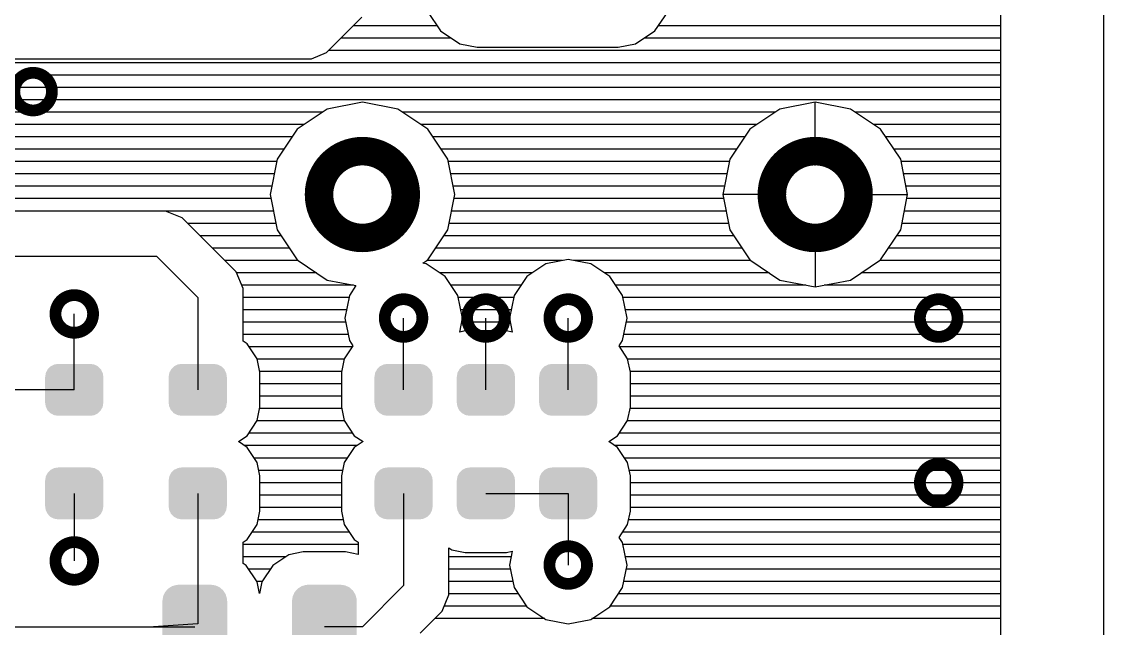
# Model space of a CAD drawing. Extents: x 295 to 953, y 10 to 290.
# Drawn here: x 767.1 to 800.48, y 156.31 to 175.03 of the extents above; entities that cross this region are included whole.
import ezdxf

# ---------------------------------------------------------------- set-up
doc = ezdxf.new("R2010")
doc.units = 0
doc.header["$LTSCALE"] = 5
doc.header["$MEASUREMENT"] = 0
doc.layers.get('0').update_dxf_attribs({"linetype": 'CONTINUOUS', "lineweight": 25})

msp = doc.modelspace()

# ---------------------------------------------------------------- linework, layer by layer
for p, q in [((800.477, 263.995), (800.477, 75.999)), ((800.477, 263.995), (800.477, 75.999)), ((797.302, 181.125), (797.302, 166.52)), ((779.624, 175.344), (780.025, 174.745)), ((786.644, 174.745), (787.046, 175.344)), ((776.865, 174.435), (777.602, 175.166)), ((779.923, 174.902), (777.333, 174.902)), ((797.302, 174.902), (786.746, 174.902)), ((780.025, 174.745), (780.624, 174.343)), ((786.045, 174.343), (786.644, 174.745)), ((776.51, 174.079), (776.865, 174.435)), ((780.36, 174.521), (776.952, 174.521)), ((780.624, 174.343), (781.158, 174.237)), ((781.158, 174.237), (785.511, 174.237)), ((785.511, 174.237), (786.045, 174.343)), ((797.302, 174.521), (786.309, 174.521)), ((758.552, 173.886), (776.042, 173.886)), ((776.042, 173.886), (776.51, 174.079)), ((797.302, 174.14), (776.571, 174.14)), ((797.302, 173.759), (758.577, 173.759)), ((797.302, 173.378), (758.552, 173.378)), ((797.302, 172.997), (758.476, 172.997)), ((797.302, 172.616), (758.252, 172.616)), ((777.617, 172.54), (776.53, 172.326)), ((778.709, 172.326), (777.617, 172.54)), ((791.587, 172.54), (790.5, 172.326)), ((791.587, 170.594), (791.587, 172.54)), ((792.679, 172.326), (791.587, 172.54)), ((776.393, 172.235), (757.902, 172.235)), ((776.53, 172.326), (775.605, 171.707)), ((779.634, 171.707), (778.709, 172.326)), ((790.363, 172.235), (778.846, 172.235)), ((790.5, 172.326), (789.575, 171.707)), ((793.604, 171.707), (792.679, 172.326)), ((797.302, 172.235), (792.816, 172.235)), ((775.824, 171.854), (756.987, 171.854)), ((775.605, 171.707), (774.986, 170.782)), ((789.794, 171.854), (779.415, 171.854)), ((780.254, 170.782), (779.634, 171.707)), ((789.575, 171.707), (788.956, 170.782)), ((797.302, 171.854), (793.385, 171.854)), ((794.224, 170.782), (793.604, 171.707)), ((775.448, 171.473), (756.606, 171.473)), ((789.418, 171.473), (779.791, 171.473)), ((797.302, 171.473), (793.761, 171.473)), ((775.194, 171.092), (756.225, 171.092)), ((789.164, 171.092), (780.045, 171.092)), ((797.302, 171.092), (794.015, 171.092)), ((774.976, 170.711), (755.844, 170.711)), ((774.986, 170.782), (774.772, 169.695)), ((780.467, 169.695), (780.254, 170.782)), ((788.946, 170.711), (780.264, 170.711)), ((788.956, 170.782), (788.742, 169.695)), ((794.437, 169.695), (794.224, 170.782)), ((797.302, 170.711), (794.234, 170.711)), ((774.899, 170.33), (755.346, 170.33)), ((788.869, 170.33), (780.34, 170.33)), ((797.302, 170.33), (794.31, 170.33)), ((774.823, 169.949), (753.446, 169.949)), ((788.793, 169.949), (780.416, 169.949)), ((797.302, 169.949), (794.386, 169.949)), ((774.798, 169.568), (753.523, 169.568)), ((774.772, 169.695), (774.986, 168.603)), ((780.254, 168.603), (780.467, 169.695)), ((788.768, 169.568), (780.442, 169.568)), ((790.688, 169.695), (788.742, 169.695)), ((788.742, 169.695), (788.956, 168.603)), ((792.491, 169.695), (794.437, 169.695)), ((794.224, 168.603), (794.437, 169.695)), ((797.302, 169.568), (794.412, 169.568)), ((774.874, 169.187), (753.446, 169.187)), ((771.547, 169.187), (764.643, 169.187)), ((772.06, 168.974), (771.547, 169.187)), ((772.456, 168.577), (772.06, 168.974)), ((788.844, 169.187), (780.365, 169.187)), ((797.302, 169.187), (794.335, 169.187)), ((774.95, 168.806), (772.227, 168.806)), ((773.33, 167.704), (772.456, 168.577)), ((774.986, 168.603), (775.605, 167.678)), ((779.634, 167.678), (780.254, 168.603)), ((788.92, 168.806), (780.289, 168.806)), ((788.956, 168.603), (789.575, 167.678)), ((791.587, 168.791), (791.587, 166.845)), ((793.604, 167.678), (794.224, 168.603)), ((797.302, 168.806), (794.259, 168.806)), ((775.108, 168.425), (772.608, 168.425)), ((789.078, 168.425), (780.132, 168.425)), ((797.302, 168.425), (794.102, 168.425)), ((775.362, 168.044), (772.989, 168.044)), ((789.332, 168.044), (779.878, 168.044)), ((797.302, 168.044), (793.848, 168.044)), ((764.917, 167.79), (771.267, 167.79)), ((771.267, 167.79), (772.537, 166.52)), ((773.726, 167.307), (773.33, 167.704)), ((775.631, 167.663), (773.37, 167.663)), ((775.605, 167.678), (776.53, 167.058)), ((779.481, 167.577), (779.634, 167.678)), ((779.583, 167.556), (779.481, 167.577)), ((780.172, 167.165), (779.583, 167.556)), ((783.794, 167.663), (779.608, 167.663)), ((783.276, 167.556), (782.687, 167.165)), ((783.967, 167.693), (783.276, 167.556)), ((784.663, 167.556), (783.967, 167.693)), ((789.601, 167.663), (784.145, 167.663)), ((785.252, 167.165), (784.663, 167.556)), ((789.575, 167.678), (790.5, 167.058)), ((792.679, 167.058), (793.604, 167.678)), ((797.302, 167.663), (793.578, 167.663)), ((773.934, 166.794), (773.726, 167.307)), ((776.2, 167.282), (773.736, 167.282)), ((782.86, 167.282), (780, 167.282)), ((790.17, 167.282), (785.08, 167.282)), ((797.302, 167.282), (793.01, 167.282)), ((777.343, 166.901), (773.893, 166.901)), ((776.53, 167.058), (777.419, 166.886)), ((777.419, 166.886), (777.216, 166.576)), ((780.564, 166.576), (780.172, 167.165)), ((782.509, 166.901), (780.35, 166.901)), ((782.687, 167.165), (782.296, 166.576)), ((785.644, 166.576), (785.252, 167.165)), ((791.313, 166.901), (785.43, 166.901)), ((790.5, 167.058), (791.587, 166.845)), ((791.587, 166.845), (792.679, 167.058)), ((797.302, 166.901), (791.867, 166.901)), ((773.934, 166.241), (773.934, 166.794)), ((777.216, 166.576), (777.079, 165.885)), ((780.701, 165.885), (780.564, 166.576)), ((782.296, 166.576), (782.159, 165.885)), ((785.781, 165.885), (785.644, 166.576)), ((772.537, 166.52), (772.537, 163.67)), ((777.206, 166.52), (773.934, 166.52)), ((773.934, 165.174), (773.934, 166.241)), ((782.286, 166.52), (780.574, 166.52)), ((797.302, 166.52), (785.654, 166.52)), ((797.302, 166.52), (797.302, 151.346)), ((768.727, 163.67), (768.727, 166.012)), ((777.129, 166.139), (773.934, 166.139)), ((777.079, 165.885), (777.216, 165.189)), ((778.887, 163.67), (778.887, 165.885)), ((780.619, 165.453), (780.701, 165.885)), ((782.209, 166.139), (780.65, 166.139)), ((781.427, 163.67), (781.427, 165.885)), ((782.159, 165.885), (782.24, 165.453)), ((783.967, 163.67), (783.967, 165.885)), ((785.644, 165.189), (785.781, 165.885)), ((797.302, 166.139), (785.73, 166.139)), ((777.104, 165.758), (773.934, 165.758)), ((782.184, 165.758), (780.675, 165.758)), ((797.302, 165.758), (785.755, 165.758)), ((777.18, 165.377), (773.934, 165.377)), ((780.792, 165.489), (780.619, 165.453)), ((782.067, 165.489), (780.792, 165.489)), ((781.427, 164.051), (781.427, 165.489)), ((782.24, 165.453), (782.067, 165.489)), ((797.302, 165.377), (785.679, 165.377)), ((774.061, 165.093), (773.934, 165.174)), ((774.371, 164.625), (774.061, 165.093)), ((777.302, 164.996), (774.127, 164.996)), ((777.322, 165.026), (777.058, 164.625)), ((777.216, 165.189), (777.322, 165.026)), ((785.537, 165.026), (785.644, 165.189)), ((785.801, 164.625), (785.537, 165.026)), ((797.302, 164.996), (785.557, 164.996)), ((774.457, 164.214), (774.371, 164.625)), ((777.053, 164.615), (774.376, 164.615)), ((777.058, 164.625), (776.972, 164.214)), ((785.887, 164.214), (785.801, 164.625)), ((797.302, 164.615), (785.806, 164.615)), ((776.977, 164.234), (774.452, 164.234)), ((774.457, 163.132), (774.457, 164.214)), ((776.972, 164.214), (776.972, 163.132)), ((797.302, 164.234), (785.882, 164.234)), ((785.887, 163.132), (785.887, 164.214)), ((768.727, 163.67), (766.187, 163.67)), ((776.972, 163.853), (774.457, 163.853)), ((797.302, 163.853), (785.887, 163.853)), ((776.972, 163.472), (774.457, 163.472)), ((797.302, 163.472), (785.887, 163.472)), ((774.371, 162.72), (774.457, 163.132)), ((776.982, 163.091), (774.447, 163.091)), ((776.972, 163.132), (777.058, 162.72)), ((785.801, 162.72), (785.887, 163.132)), ((797.302, 163.091), (785.877, 163.091)), ((774.061, 162.253), (774.371, 162.72)), ((777.063, 162.71), (774.366, 162.71)), ((777.058, 162.72), (777.368, 162.253)), ((785.491, 162.253), (785.801, 162.72)), ((797.302, 162.71), (785.796, 162.71)), ((773.792, 162.075), (774.061, 162.253)), ((777.317, 162.329), (774.112, 162.329)), ((777.368, 162.253), (777.637, 162.075)), ((785.222, 162.075), (785.491, 162.253)), ((797.302, 162.329), (785.542, 162.329)), ((774.061, 161.892), (773.792, 162.075)), ((777.444, 161.948), (773.985, 161.948)), ((774.371, 161.425), (774.061, 161.892)), ((777.368, 161.892), (777.058, 161.425)), ((777.637, 162.075), (777.368, 161.892)), ((785.491, 161.892), (785.222, 162.075)), ((797.302, 161.948), (785.415, 161.948)), ((785.801, 161.425), (785.491, 161.892)), ((777.15, 161.567), (774.28, 161.567)), ((797.302, 161.567), (785.71, 161.567)), ((774.457, 161.013), (774.371, 161.425)), ((777.058, 161.425), (776.972, 161.013)), ((785.887, 161.013), (785.801, 161.425)), ((777.008, 161.186), (774.422, 161.186)), ((774.457, 159.931), (774.457, 161.013)), ((776.972, 161.013), (776.972, 159.931)), ((797.302, 161.186), (785.852, 161.186)), ((785.887, 159.931), (785.887, 161.013)), ((776.972, 160.805), (774.457, 160.805)), ((797.302, 160.805), (785.887, 160.805)), ((768.727, 160.475), (768.727, 158.392)), ((772.537, 160.475), (772.537, 156.451)), ((776.972, 160.424), (774.457, 160.424)), ((778.887, 160.475), (778.887, 157.63)), ((781.427, 160.475), (783.967, 160.475)), ((783.967, 160.475), (783.967, 158.265)), ((797.302, 160.424), (785.887, 160.424)), ((774.371, 159.52), (774.457, 159.931)), ((776.972, 160.043), (774.457, 160.043)), ((776.972, 159.931), (777.058, 159.52)), ((785.801, 159.52), (785.887, 159.931)), ((797.302, 160.043), (785.887, 160.043)), ((777.028, 159.662), (774.401, 159.662)), ((797.302, 159.662), (785.831, 159.662)), ((774.061, 159.052), (774.371, 159.52)), ((777.216, 159.281), (774.214, 159.281)), ((777.058, 159.52), (777.368, 159.052)), ((785.537, 159.118), (785.801, 159.52)), ((797.302, 159.281), (785.644, 159.281)), ((773.934, 158.971), (774.061, 159.052)), ((773.934, 158.316), (773.934, 158.971)), ((777.49, 158.9), (773.934, 158.9)), ((777.368, 159.052), (777.49, 158.971)), ((777.49, 158.971), (777.49, 158.595)), ((785.644, 158.956), (785.537, 159.118)), ((785.781, 158.265), (785.644, 158.956)), ((797.302, 158.9), (785.654, 158.9)), ((775.351, 158.585), (774.854, 158.25)), ((775.793, 158.671), (775.351, 158.585)), ((777.094, 158.671), (775.793, 158.671)), ((777.49, 158.595), (777.094, 158.671)), ((780.284, 157.904), (780.284, 158.798)), ((780.284, 158.798), (780.376, 158.737)), ((780.376, 158.737), (780.792, 158.656)), ((780.792, 158.656), (782.067, 158.656)), ((782.067, 158.656), (782.24, 158.692)), ((782.24, 158.692), (782.159, 158.265)), ((775.25, 158.519), (773.934, 158.519)), ((774.036, 158.25), (773.934, 158.316)), ((774.371, 157.747), (774.036, 158.25)), ((774.854, 158.25), (774.518, 157.747)), ((782.209, 158.519), (780.284, 158.519)), ((782.159, 158.265), (782.296, 157.569)), ((785.644, 157.569), (785.781, 158.265)), ((797.302, 158.519), (785.73, 158.519)), ((774.777, 158.138), (774.112, 158.138)), ((782.184, 158.138), (780.284, 158.138)), ((780.284, 157.351), (780.284, 157.904)), ((797.302, 158.138), (785.755, 158.138)), ((774.518, 157.757), (774.371, 157.757)), ((774.442, 157.386), (774.371, 157.747)), ((774.518, 157.747), (774.442, 157.386)), ((778.887, 157.63), (777.617, 156.36)), ((782.26, 157.757), (780.284, 157.757)), ((782.296, 157.569), (782.687, 156.98)), ((785.252, 156.98), (785.644, 157.569)), ((797.302, 157.757), (785.679, 157.757)), ((780.076, 156.838), (780.284, 157.351)), ((782.423, 157.376), (780.284, 157.376)), ((797.302, 157.376), (785.517, 157.376)), ((782.682, 156.995), (780.137, 156.995)), ((782.687, 156.98), (783.276, 156.589)), ((784.663, 156.589), (785.252, 156.98)), ((797.302, 156.995), (785.257, 156.995)), ((779.68, 156.441), (780.076, 156.838)), ((783.241, 156.614), (779.847, 156.614)), ((783.276, 156.589), (783.967, 156.451)), ((783.967, 156.451), (784.663, 156.589)), ((797.302, 156.614), (784.699, 156.614)), ((762.377, 156.36), (771.176, 156.36)), ((772.537, 156.451), (771.176, 156.36)), ((771.176, 156.36), (772.446, 156.36)), ((777.617, 156.36), (776.444, 156.36)), ((779.4, 156.162), (779.68, 156.441))]:
    msp.add_line(p, q)
for points, const_width in [([(768.038, 172.87, -1), (766.877, 172.87, -1)], 0.363), ([(778.956, 169.695, -1), (776.279, 169.695, -1)], 0.879), ([(792.926, 169.695, -1), (790.249, 169.695, -1)], 0.879), ([(769.308, 166.012, -1), (768.147, 166.012, -1)], 0.363), ([(779.468, 165.885, -1), (778.307, 165.885, -1)], 0.363), ([(782.008, 165.885, -1), (780.847, 165.885, -1)], 0.363), ([(784.548, 165.885, -1), (783.387, 165.885, -1)], 0.363), ([(795.978, 165.885, -1), (794.817, 165.885, -1)], 0.363), ([(795.978, 160.805, -1), (794.817, 160.805, -1)], 0.363), ([(769.308, 158.392, -1), (768.147, 158.392, -1)], 0.363), ([(784.548, 158.265, -1), (783.387, 158.265, -1)], 0.363)]:
    msp.add_lwpolyline(points, format="xyb", close=True, dxfattribs=dict(const_width=const_width))
for points in [[(769.608, 164.184), (769.601, 164.197), (767.849, 164.184), (767.851, 164.197)], [(769.601, 164.197), (769.553, 164.298), (767.851, 164.197), (767.904, 164.298)], [(769.553, 164.298), (769.542, 164.309), (767.904, 164.298), (767.909, 164.309)], [(769.542, 164.309), (769.465, 164.39), (767.909, 164.309), (767.992, 164.39)], [(769.465, 164.39), (769.45, 164.398), (767.992, 164.39), (768, 164.398)], [(769.45, 164.398), (769.353, 164.449), (768, 164.398), (768.106, 164.449)], [(769.353, 164.449), (769.328, 164.453), (768.106, 164.449), (768.114, 164.453)], [(769.328, 164.453), (769.227, 164.47), (768.114, 164.453), (768.227, 164.47)], [(773.418, 164.184), (773.411, 164.197), (771.659, 164.184), (771.661, 164.197)], [(773.411, 164.197), (773.363, 164.298), (771.661, 164.197), (771.714, 164.298)], [(773.363, 164.298), (773.352, 164.309), (771.714, 164.298), (771.719, 164.309)], [(773.352, 164.309), (773.275, 164.39), (771.719, 164.309), (771.802, 164.39)], [(773.275, 164.39), (773.26, 164.398), (771.802, 164.39), (771.81, 164.398)], [(773.26, 164.398), (773.163, 164.449), (771.81, 164.398), (771.916, 164.449)], [(773.163, 164.449), (773.138, 164.453), (771.916, 164.449), (771.924, 164.453)], [(773.138, 164.453), (773.037, 164.47), (771.924, 164.453), (772.037, 164.47)], [(779.768, 164.184), (779.761, 164.197), (778.009, 164.184), (778.011, 164.197)], [(779.761, 164.197), (779.713, 164.298), (778.011, 164.197), (778.064, 164.298)], [(779.713, 164.298), (779.702, 164.309), (778.064, 164.298), (778.069, 164.309)], [(779.702, 164.309), (779.625, 164.39), (778.069, 164.309), (778.152, 164.39)], [(779.625, 164.39), (779.61, 164.398), (778.152, 164.39), (778.16, 164.398)], [(779.61, 164.398), (779.513, 164.449), (778.16, 164.398), (778.266, 164.449)], [(779.513, 164.449), (779.488, 164.453), (778.266, 164.449), (778.274, 164.453)], [(779.488, 164.453), (779.387, 164.47), (778.274, 164.453), (778.387, 164.47)], [(782.308, 164.184), (782.301, 164.197), (780.549, 164.184), (780.551, 164.197)], [(782.301, 164.197), (782.253, 164.298), (780.551, 164.197), (780.604, 164.298)], [(782.253, 164.298), (782.242, 164.309), (780.604, 164.298), (780.609, 164.309)], [(782.242, 164.309), (782.165, 164.39), (780.609, 164.309), (780.692, 164.39)], [(782.165, 164.39), (782.15, 164.398), (780.692, 164.39), (780.7, 164.398)], [(782.15, 164.398), (782.053, 164.449), (780.7, 164.398), (780.806, 164.449)], [(782.053, 164.449), (782.028, 164.453), (780.806, 164.449), (780.814, 164.453)], [(782.028, 164.453), (781.927, 164.47), (780.814, 164.453), (780.927, 164.47)], [(784.848, 164.184), (784.841, 164.197), (783.089, 164.184), (783.091, 164.197)], [(784.841, 164.197), (784.793, 164.298), (783.091, 164.197), (783.144, 164.298)], [(784.793, 164.298), (784.782, 164.309), (783.144, 164.298), (783.149, 164.309)], [(784.782, 164.309), (784.705, 164.39), (783.149, 164.309), (783.232, 164.39)], [(784.705, 164.39), (784.69, 164.398), (783.232, 164.39), (783.24, 164.398)], [(784.69, 164.398), (784.593, 164.449), (783.24, 164.398), (783.346, 164.449)], [(784.593, 164.449), (784.568, 164.453), (783.346, 164.449), (783.354, 164.453)], [(784.568, 164.453), (784.467, 164.47), (783.354, 164.453), (783.467, 164.47)], [(769.626, 163.269), (769.626, 164.071), (767.828, 163.269), (767.828, 164.071)], [(769.624, 164.071), (769.608, 164.184), (767.83, 164.071), (767.849, 164.184)], [(773.436, 163.269), (773.436, 164.071), (771.638, 163.269), (771.638, 164.071)], [(773.434, 164.071), (773.418, 164.184), (771.64, 164.071), (771.659, 164.184)], [(779.786, 163.269), (779.786, 164.071), (777.988, 163.269), (777.988, 164.071)], [(779.784, 164.071), (779.768, 164.184), (777.99, 164.071), (778.009, 164.184)], [(782.326, 163.269), (782.326, 164.071), (780.528, 163.269), (780.528, 164.071)], [(782.324, 164.071), (782.308, 164.184), (780.53, 164.071), (780.549, 164.184)], [(784.866, 163.269), (784.866, 164.071), (783.068, 163.269), (783.068, 164.071)], [(784.864, 164.071), (784.848, 164.184), (783.07, 164.071), (783.089, 164.184)], [(769.606, 163.156), (769.624, 163.269), (767.847, 163.156), (767.83, 163.269)], [(773.416, 163.156), (773.434, 163.269), (771.657, 163.156), (771.64, 163.269)], [(779.766, 163.156), (779.784, 163.269), (778.007, 163.156), (777.99, 163.269)], [(782.306, 163.156), (782.324, 163.269), (780.547, 163.156), (780.53, 163.269)], [(784.846, 163.156), (784.864, 163.269), (783.087, 163.156), (783.07, 163.269)], [(769.604, 163.144), (769.606, 163.156), (767.853, 163.144), (767.847, 163.156)], [(769.551, 163.042), (769.604, 163.144), (767.901, 163.042), (767.853, 163.144)], [(769.545, 163.031), (769.551, 163.042), (767.912, 163.031), (767.901, 163.042)], [(769.462, 162.95), (769.545, 163.031), (767.989, 162.95), (767.912, 163.031)], [(769.454, 162.942), (769.462, 162.95), (768.004, 162.942), (767.989, 162.95)], [(769.348, 162.891), (769.454, 162.942), (768.102, 162.891), (768.004, 162.942)], [(769.34, 162.887), (769.348, 162.891), (768.126, 162.887), (768.102, 162.891)], [(769.227, 162.87), (769.34, 162.887), (768.227, 162.87), (768.126, 162.887)], [(773.414, 163.144), (773.416, 163.156), (771.663, 163.144), (771.657, 163.156)], [(773.361, 163.042), (773.414, 163.144), (771.711, 163.042), (771.663, 163.144)], [(773.355, 163.031), (773.361, 163.042), (771.722, 163.031), (771.711, 163.042)], [(773.272, 162.95), (773.355, 163.031), (771.799, 162.95), (771.722, 163.031)], [(773.264, 162.942), (773.272, 162.95), (771.814, 162.942), (771.799, 162.95)], [(773.158, 162.891), (773.264, 162.942), (771.912, 162.891), (771.814, 162.942)], [(773.15, 162.887), (773.158, 162.891), (771.936, 162.887), (771.912, 162.891)], [(773.037, 162.87), (773.15, 162.887), (772.037, 162.87), (771.936, 162.887)], [(779.764, 163.144), (779.766, 163.156), (778.013, 163.144), (778.007, 163.156)], [(779.711, 163.042), (779.764, 163.144), (778.061, 163.042), (778.013, 163.144)], [(779.705, 163.031), (779.711, 163.042), (778.072, 163.031), (778.061, 163.042)], [(779.622, 162.95), (779.705, 163.031), (778.149, 162.95), (778.072, 163.031)], [(779.614, 162.942), (779.622, 162.95), (778.164, 162.942), (778.149, 162.95)], [(779.508, 162.891), (779.614, 162.942), (778.262, 162.891), (778.164, 162.942)], [(779.5, 162.887), (779.508, 162.891), (778.286, 162.887), (778.262, 162.891)], [(779.387, 162.87), (779.5, 162.887), (778.387, 162.87), (778.286, 162.887)], [(782.304, 163.144), (782.306, 163.156), (780.553, 163.144), (780.547, 163.156)], [(782.251, 163.042), (782.304, 163.144), (780.601, 163.042), (780.553, 163.144)], [(782.245, 163.031), (782.251, 163.042), (780.612, 163.031), (780.601, 163.042)], [(782.162, 162.95), (782.245, 163.031), (780.689, 162.95), (780.612, 163.031)], [(782.154, 162.942), (782.162, 162.95), (780.704, 162.942), (780.689, 162.95)], [(782.048, 162.891), (782.154, 162.942), (780.802, 162.891), (780.704, 162.942)], [(782.04, 162.887), (782.048, 162.891), (780.826, 162.887), (780.802, 162.891)], [(781.927, 162.87), (782.04, 162.887), (780.927, 162.87), (780.826, 162.887)], [(784.844, 163.144), (784.846, 163.156), (783.093, 163.144), (783.087, 163.156)], [(784.791, 163.042), (784.844, 163.144), (783.141, 163.042), (783.093, 163.144)], [(784.785, 163.031), (784.791, 163.042), (783.152, 163.031), (783.141, 163.042)], [(784.702, 162.95), (784.785, 163.031), (783.229, 162.95), (783.152, 163.031)], [(784.694, 162.942), (784.702, 162.95), (783.244, 162.942), (783.229, 162.95)], [(784.588, 162.891), (784.694, 162.942), (783.342, 162.891), (783.244, 162.942)], [(784.58, 162.887), (784.588, 162.891), (783.366, 162.887), (783.342, 162.891)], [(784.467, 162.87), (784.58, 162.887), (783.467, 162.87), (783.366, 162.887)], [(769.542, 161.114), (769.465, 161.195), (767.909, 161.114), (767.992, 161.195)], [(769.465, 161.195), (769.45, 161.203), (767.992, 161.195), (768, 161.203)], [(769.45, 161.203), (769.353, 161.254), (768, 161.203), (768.106, 161.254)], [(769.353, 161.254), (769.328, 161.258), (768.106, 161.254), (768.114, 161.258)], [(769.328, 161.258), (769.227, 161.275), (768.114, 161.258), (768.227, 161.275)], [(773.352, 161.114), (773.275, 161.195), (771.719, 161.114), (771.802, 161.195)], [(773.275, 161.195), (773.26, 161.203), (771.802, 161.195), (771.81, 161.203)], [(773.26, 161.203), (773.163, 161.254), (771.81, 161.203), (771.916, 161.254)], [(773.163, 161.254), (773.138, 161.258), (771.916, 161.254), (771.924, 161.258)], [(773.138, 161.258), (773.037, 161.275), (771.924, 161.258), (772.037, 161.275)], [(779.702, 161.114), (779.625, 161.195), (778.069, 161.114), (778.152, 161.195)], [(779.625, 161.195), (779.61, 161.203), (778.152, 161.195), (778.16, 161.203)], [(779.61, 161.203), (779.513, 161.254), (778.16, 161.203), (778.266, 161.254)], [(779.513, 161.254), (779.488, 161.258), (778.266, 161.254), (778.274, 161.258)], [(779.488, 161.258), (779.387, 161.275), (778.274, 161.258), (778.387, 161.275)], [(782.242, 161.114), (782.165, 161.195), (780.609, 161.114), (780.692, 161.195)], [(782.165, 161.195), (782.15, 161.203), (780.692, 161.195), (780.7, 161.203)], [(782.15, 161.203), (782.053, 161.254), (780.7, 161.203), (780.806, 161.254)], [(782.053, 161.254), (782.028, 161.258), (780.806, 161.254), (780.814, 161.258)], [(782.028, 161.258), (781.927, 161.275), (780.814, 161.258), (780.927, 161.275)], [(784.782, 161.114), (784.705, 161.195), (783.149, 161.114), (783.232, 161.195)], [(784.705, 161.195), (784.69, 161.203), (783.232, 161.195), (783.24, 161.203)], [(784.69, 161.203), (784.593, 161.254), (783.24, 161.203), (783.346, 161.254)], [(784.593, 161.254), (784.568, 161.258), (783.346, 161.254), (783.354, 161.258)], [(784.568, 161.258), (784.467, 161.275), (783.354, 161.258), (783.467, 161.275)], [(769.626, 160.073), (769.626, 160.876), (767.828, 160.073), (767.828, 160.876)], [(769.624, 160.876), (769.608, 160.989), (767.83, 160.876), (767.849, 160.989)], [(769.608, 160.989), (769.601, 161.001), (767.849, 160.989), (767.851, 161.001)], [(769.601, 161.001), (769.553, 161.103), (767.851, 161.001), (767.904, 161.103)], [(769.553, 161.103), (769.542, 161.114), (767.904, 161.103), (767.909, 161.114)], [(773.436, 160.073), (773.436, 160.876), (771.638, 160.073), (771.638, 160.876)], [(773.434, 160.876), (773.418, 160.989), (771.64, 160.876), (771.659, 160.989)], [(773.418, 160.989), (773.411, 161.001), (771.659, 160.989), (771.661, 161.001)], [(773.411, 161.001), (773.363, 161.103), (771.661, 161.001), (771.714, 161.103)], [(773.363, 161.103), (773.352, 161.114), (771.714, 161.103), (771.719, 161.114)], [(779.786, 160.073), (779.786, 160.876), (777.988, 160.073), (777.988, 160.876)], [(779.784, 160.876), (779.768, 160.989), (777.99, 160.876), (778.009, 160.989)], [(779.768, 160.989), (779.761, 161.001), (778.009, 160.989), (778.011, 161.001)], [(779.761, 161.001), (779.713, 161.103), (778.011, 161.001), (778.064, 161.103)], [(779.713, 161.103), (779.702, 161.114), (778.064, 161.103), (778.069, 161.114)], [(782.326, 160.073), (782.326, 160.876), (780.528, 160.073), (780.528, 160.876)], [(782.324, 160.876), (782.308, 160.989), (780.53, 160.876), (780.549, 160.989)], [(782.308, 160.989), (782.301, 161.001), (780.549, 160.989), (780.551, 161.001)], [(782.301, 161.001), (782.253, 161.103), (780.551, 161.001), (780.604, 161.103)], [(782.253, 161.103), (782.242, 161.114), (780.604, 161.103), (780.609, 161.114)], [(784.866, 160.073), (784.866, 160.876), (783.068, 160.073), (783.068, 160.876)], [(784.864, 160.876), (784.848, 160.989), (783.07, 160.876), (783.089, 160.989)], [(784.848, 160.989), (784.841, 161.001), (783.089, 160.989), (783.091, 161.001)], [(784.841, 161.001), (784.793, 161.103), (783.091, 161.001), (783.144, 161.103)], [(784.793, 161.103), (784.782, 161.114), (783.144, 161.103), (783.149, 161.114)], [(769.606, 159.961), (769.624, 160.073), (767.847, 159.961), (767.83, 160.073)], [(769.604, 159.948), (769.606, 159.961), (767.853, 159.948), (767.847, 159.961)], [(769.551, 159.846), (769.604, 159.948), (767.901, 159.846), (767.853, 159.948)], [(773.416, 159.961), (773.434, 160.073), (771.657, 159.961), (771.64, 160.073)], [(773.414, 159.948), (773.416, 159.961), (771.663, 159.948), (771.657, 159.961)], [(773.361, 159.846), (773.414, 159.948), (771.711, 159.846), (771.663, 159.948)], [(779.766, 159.961), (779.784, 160.073), (778.007, 159.961), (777.99, 160.073)], [(779.764, 159.948), (779.766, 159.961), (778.013, 159.948), (778.007, 159.961)], [(779.711, 159.846), (779.764, 159.948), (778.061, 159.846), (778.013, 159.948)], [(782.306, 159.961), (782.324, 160.073), (780.547, 159.961), (780.53, 160.073)], [(782.304, 159.948), (782.306, 159.961), (780.553, 159.948), (780.547, 159.961)], [(782.251, 159.846), (782.304, 159.948), (780.601, 159.846), (780.553, 159.948)], [(784.846, 159.961), (784.864, 160.073), (783.087, 159.961), (783.07, 160.073)], [(784.844, 159.948), (784.846, 159.961), (783.093, 159.948), (783.087, 159.961)], [(784.791, 159.846), (784.844, 159.948), (783.141, 159.846), (783.093, 159.948)], [(769.545, 159.836), (769.551, 159.846), (767.912, 159.836), (767.901, 159.846)], [(769.462, 159.755), (769.545, 159.836), (767.989, 159.755), (767.912, 159.836)], [(769.454, 159.747), (769.462, 159.755), (768.004, 159.747), (767.989, 159.755)], [(769.348, 159.696), (769.454, 159.747), (768.102, 159.696), (768.004, 159.747)], [(769.34, 159.692), (769.348, 159.696), (768.126, 159.692), (768.102, 159.696)], [(769.227, 159.675), (769.34, 159.692), (768.227, 159.675), (768.126, 159.692)], [(773.355, 159.836), (773.361, 159.846), (771.722, 159.836), (771.711, 159.846)], [(773.272, 159.755), (773.355, 159.836), (771.799, 159.755), (771.722, 159.836)], [(773.264, 159.747), (773.272, 159.755), (771.814, 159.747), (771.799, 159.755)], [(773.158, 159.696), (773.264, 159.747), (771.912, 159.696), (771.814, 159.747)], [(773.15, 159.692), (773.158, 159.696), (771.936, 159.692), (771.912, 159.696)], [(773.037, 159.675), (773.15, 159.692), (772.037, 159.675), (771.936, 159.692)], [(779.705, 159.836), (779.711, 159.846), (778.072, 159.836), (778.061, 159.846)], [(779.622, 159.755), (779.705, 159.836), (778.149, 159.755), (778.072, 159.836)], [(779.614, 159.747), (779.622, 159.755), (778.164, 159.747), (778.149, 159.755)], [(779.508, 159.696), (779.614, 159.747), (778.262, 159.696), (778.164, 159.747)], [(779.5, 159.692), (779.508, 159.696), (778.286, 159.692), (778.262, 159.696)], [(779.387, 159.675), (779.5, 159.692), (778.387, 159.675), (778.286, 159.692)], [(782.245, 159.836), (782.251, 159.846), (780.612, 159.836), (780.601, 159.846)], [(782.162, 159.755), (782.245, 159.836), (780.689, 159.755), (780.612, 159.836)], [(782.154, 159.747), (782.162, 159.755), (780.704, 159.747), (780.689, 159.755)], [(782.048, 159.696), (782.154, 159.747), (780.802, 159.696), (780.704, 159.747)], [(782.04, 159.692), (782.048, 159.696), (780.826, 159.692), (780.802, 159.696)], [(781.927, 159.675), (782.04, 159.692), (780.927, 159.675), (780.826, 159.692)], [(784.785, 159.836), (784.791, 159.846), (783.152, 159.836), (783.141, 159.846)], [(784.702, 159.755), (784.785, 159.836), (783.229, 159.755), (783.152, 159.836)], [(784.694, 159.747), (784.702, 159.755), (783.244, 159.747), (783.229, 159.755)], [(784.588, 159.696), (784.694, 159.747), (783.342, 159.696), (783.244, 159.747)], [(784.58, 159.692), (784.588, 159.696), (783.366, 159.692), (783.342, 159.696)], [(784.467, 159.675), (784.58, 159.692), (783.467, 159.675), (783.366, 159.692)], [(773.323, 157.483), (773.262, 157.537), (771.576, 157.483), (771.623, 157.537)], [(773.262, 157.537), (773.216, 157.577), (771.623, 157.537), (771.687, 157.577)], [(773.216, 157.577), (773.139, 157.613), (771.687, 157.577), (771.743, 157.613)], [(773.139, 157.613), (773.087, 157.637), (771.743, 157.613), (771.826, 157.637)], [(773.087, 157.637), (772.984, 157.652), (771.826, 157.637), (771.88, 157.652)], [(772.984, 157.652), (772.953, 157.657), (771.88, 157.652), (771.945, 157.657)], [(772.946, 157.658), (772.946, 157.66), (771.945, 157.658), (771.945, 157.66)], [(772.953, 157.657), (772.946, 157.658), (771.945, 157.657), (771.945, 157.658)], [(777.321, 157.483), (777.26, 157.537), (775.574, 157.483), (775.621, 157.537)], [(777.26, 157.537), (777.214, 157.577), (775.621, 157.537), (775.684, 157.577)], [(777.214, 157.577), (777.137, 157.613), (775.684, 157.577), (775.741, 157.613)], [(777.137, 157.613), (777.085, 157.637), (775.741, 157.613), (775.824, 157.637)], [(777.085, 157.637), (776.982, 157.652), (775.824, 157.637), (775.877, 157.652)], [(776.982, 157.652), (776.951, 157.657), (775.877, 157.652), (775.943, 157.657)], [(776.944, 157.658), (776.944, 157.66), (775.943, 157.658), (775.943, 157.66)], [(776.951, 157.657), (776.944, 157.658), (775.943, 157.657), (775.943, 157.658)], [(773.444, 157.16), (773.439, 157.227), (771.447, 157.16), (771.458, 157.227)], [(773.439, 157.227), (773.418, 157.301), (771.458, 157.227), (771.469, 157.301)], [(773.418, 157.301), (773.399, 157.363), (771.469, 157.301), (771.498, 157.363)], [(773.399, 157.363), (773.357, 157.43), (771.498, 157.363), (771.529, 157.43)], [(773.357, 157.43), (773.323, 157.483), (771.529, 157.43), (771.576, 157.483)], [(777.442, 157.16), (777.437, 157.227), (775.445, 157.16), (775.456, 157.227)], [(777.437, 157.227), (777.416, 157.301), (775.456, 157.227), (775.467, 157.301)], [(777.416, 157.301), (777.397, 157.363), (775.467, 157.301), (775.496, 157.363)], [(777.397, 157.363), (777.355, 157.43), (775.496, 157.363), (775.527, 157.43)], [(777.355, 157.43), (777.321, 157.483), (775.527, 157.43), (775.574, 157.483)], [(773.446, 155.56), (773.446, 157.16), (771.445, 155.56), (771.445, 157.16)], [(777.444, 155.56), (777.444, 157.16), (775.443, 155.56), (775.443, 157.16)]]:
    msp.add_solid(points)

doc.saveas('drawing.dxf')
